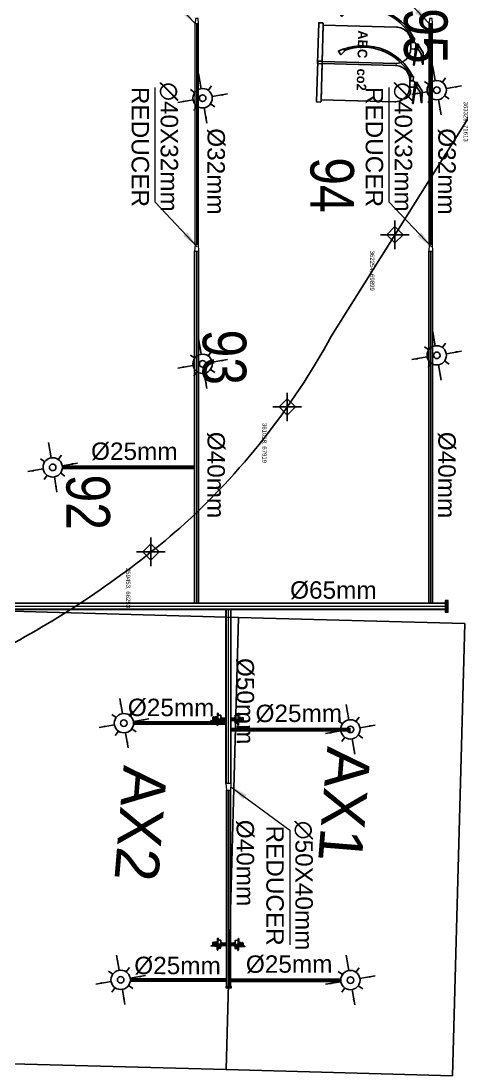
# Model space of a CAD drawing. Header units: inches. Extents: x 257070 to 799932, y -17980 to 269260.
# Drawn here: x 357962 to 363023, y 60287 to 72356 of the extents above; entities that cross this region are included whole.
import ezdxf

# ---------------------------------------------------------------- set-up
doc = ezdxf.new("R2010")
doc.units = ezdxf.units.IN
doc.header["$MEASUREMENT"] = 0
for name, color, linetype in [('0-AES-F-SPRINKLER', 10, 'Continuous'), ('0-F-AES-FIRE EXTINGUISHER', 1, 'Continuous'), ('basement1_AP$0$A-_ROAD----_E-_-', 2, 'Continuous'), ('DSP_TREE CO-ORDINATES', 206, 'Continuous'), ('RETAIL', 40, 'Continuous')]:
    doc.layers.add(name, color=color, linetype=linetype)
doc.layers.add('0-AES-F-SPRINKLER PIPE', color=10, linetype='Continuous', lineweight=15)
doc.layers.add('M--TILING-2', color=252, linetype='Continuous', lineweight=18)
doc.layers.add('D', color=7, linetype='Continuous', true_color=0x0096c5)
doc.styles.add('CG', font='GOTHICB.TTF')
doc.styles.get("Standard").update_dxf_attribs({"font": 'arial.ttf'})
doc.styles.add('TEXT style 175', font='GOTHIC.TTF')
doc.styles.add('TEXT style 200', font='ARIALN.TTF')
doc.dimstyles.new('ISO-25', dxfattribs={"dimtxt": 2.5, "dimasz": 2.5, "dimexe": 1.25, "dimexo": 0.625, "dimtad": 1, "dimtxsty": 'Standard', "dimcen": 2.5, "dimadec": 0, "dimazin": 0, "dimtfac": 1, "dimtmove": 0, "dimatfit": 3, "dimfxl": 1, "dimarcsym": 0})
doc.dimstyles.new('PLUMBING', dxfattribs={"dimscale": 100, "dimtxt": 1.8, "dimasz": 1.6, "dimexe": 1, "dimexo": 1, "dimgap": 0.5, "dimtad": 2, "dimdec": 0, "dimzin": 0, "dimdsep": 46, "dimtxsty": 'Standard', "dimcen": 1, "dimdle": 1, "dimclrd": 7, "dimclre": 7, "dimclrt": 256, "dimadec": 0, "dimazin": 0, "dimtfac": 1, "dimtdec": 0, "dimtmove": 2, "dimatfit": 3, "dimfxl": 1, "dimtolj": 1, "dimtzin": 0, "dimlwd": -1, "dimlwe": -1, "dimarcsym": 0})

# ---------------------------------------------------------------- blocks, each defined once
blk = doc.blocks.new('axa parking')
at = {"layer": 'RETAIL', "color": 8}
blk.add_lwpolyline([(-98837, 1157627), (-96237, 1157627), (-96237, 1162827), (-98837, 1162827)], close=True, dxfattribs=at)
blk = doc.blocks.new('*U424')
at = {"layer": 'DSP_TREE CO-ORDINATES', "color": 162}
for p, q in [((0, -329), (0, 329)), ((-329, 0), (329, 0))]:
    blk.add_line(p, q, dxfattribs=at)
at = {"layer": 'DSP_TREE CO-ORDINATES', "color": 162, "ltscale": 3.5}
blk.add_lwpolyline([(-185, 0), (0, 185), (185, 0), (0, -184), (-185, 0)], dxfattribs=at)
at = {"layer": 'DEFPOINTS', "style": 'TEXT style 175'}
blk.add_attdef('CORDINATE', (367, -572), '', height=100, dxfattribs=at)
at = {"layer": 'DSP_TREE CO-ORDINATES', "color": 164, "style": 'TEXT style 200'}
blk.add_attdef('NO.', (-1780, -1941), '', height=1000, dxfattribs=at)
blk = doc.blocks.new('*U425')
at = {"layer": 'DSP_TREE CO-ORDINATES', "color": 162}
for p, q in [((0, -329), (0, 329)), ((-329, 0), (329, 0))]:
    blk.add_line(p, q, dxfattribs=at)
at = {"layer": 'DSP_TREE CO-ORDINATES', "color": 162, "ltscale": 3.5}
blk.add_lwpolyline([(-185, 0), (0, 185), (185, 0), (0, -184), (-185, 0)], dxfattribs=at)
at = {"layer": 'DEFPOINTS', "style": 'TEXT style 175'}
blk.add_attdef('CORDINATE', (367, -572), '', height=100, dxfattribs=at)
at = {"layer": 'DSP_TREE CO-ORDINATES', "color": 164, "style": 'TEXT style 200'}
blk.add_attdef('NO.', (-1780, -1941), '', height=1000, dxfattribs=at)
blk = doc.blocks.new('*U426')
at = {"layer": 'DSP_TREE CO-ORDINATES', "color": 162}
for p, q in [((0, -329), (0, 329)), ((-329, 0), (329, 0))]:
    blk.add_line(p, q, dxfattribs=at)
at = {"layer": 'DSP_TREE CO-ORDINATES', "color": 162, "ltscale": 3.5}
blk.add_lwpolyline([(-185, 0), (0, 185), (185, 0), (0, -184), (-185, 0)], dxfattribs=at)
at = {"layer": 'DEFPOINTS', "style": 'TEXT style 175'}
blk.add_attdef('CORDINATE', (367, -572), '', height=100, dxfattribs=at)
at = {"layer": 'DSP_TREE CO-ORDINATES', "color": 164, "style": 'TEXT style 200'}
blk.add_attdef('NO.', (-1780, -1941), '', height=1000, dxfattribs=at)
blk = doc.blocks.new('*U427')
at = {"layer": 'DSP_TREE CO-ORDINATES', "color": 162}
for p, q in [((0, -329), (0, 329)), ((-329, 0), (329, 0))]:
    blk.add_line(p, q, dxfattribs=at)
at = {"layer": 'DSP_TREE CO-ORDINATES', "color": 162, "ltscale": 3.5}
blk.add_lwpolyline([(-185, 0), (0, 185), (185, 0), (0, -184), (-185, 0)], dxfattribs=at)
at = {"layer": 'DEFPOINTS', "style": 'TEXT style 175'}
blk.add_attdef('CORDINATE', (367, -572), '', height=100, dxfattribs=at)
at = {"layer": 'DSP_TREE CO-ORDINATES', "color": 164, "style": 'TEXT style 200'}
blk.add_attdef('NO.', (-1780, -1941), '', height=1000, dxfattribs=at)
blk = doc.blocks.new('A$C3CA070F1')
at = {"layer": '0-AES-F-SPRINKLER'}
h = blk.add_hatch(dxfattribs=at)
h.set_pattern_fill('ANSI31', color=3, scale=0.196883, angle=-34.2335, style=0)
h.set_pattern_definition([(100.766483, (49937.1607, 174049.7081), (1.474466316, 0.280375668), [])])
edge = h.paths.add_edge_path()
edge.add_line((-1, 85), (-1, 84))
edge.add_line((-1, 84), (-6, 84))
edge.add_ellipse((-7, 82), major_axis=(-1.42, -0.27), ratio=1, start_angle=257, end_angle=315)
edge.add_line((-8, 83), (-15, 72))
edge.add_ellipse((-12, 70), major_axis=(-4.25, -0.81), ratio=1, start_angle=-45, end_angle=45)
edge.add_line((-14, 66), (14, 47))
edge.add_line((14, 47), (13, 46))
edge.add_line((13, 46), (-15, 65))
edge.add_ellipse((-12, 70), major_axis=(-5.52, -1.05), ratio=1, start_angle=-45, end_angle=45, ccw=False)
edge.add_line((-16, 73), (-9, 84))
edge.add_ellipse((-7, 82), major_axis=(-2.69, -0.51), ratio=1, start_angle=257, end_angle=315, ccw=False)
edge.add_line((-6, 85), (-1, 85))
h = blk.add_hatch(dxfattribs=at)
h.set_pattern_fill('ANSI31', color=3, scale=0.196883, angle=-124.2335, style=0)
h.set_pattern_definition([(190.766483, (49937.1607, 174049.7081), (-0.280375668, 1.474466316), [])])
edge = h.paths.add_edge_path()
edge.add_line((-1, 54), (7, 48))
edge.add_line((7, 48), (8, 49))
edge.add_line((8, 49), (0, 55))
edge.add_ellipse((-2, 52), major_axis=(-0.69, 3.63), ratio=1, start_angle=315, end_angle=405)
edge.add_line((-6, 54), (-14, 41))
edge.add_ellipse((-11, 39), major_axis=(-0.69, 3.63), ratio=1, start_angle=45, end_angle=135)
edge.add_line((-13, 36), (-9, 33))
edge.add_ellipse((-10, 32), major_axis=(-0.27, 1.42), ratio=1, start_angle=225, end_angle=315, ccw=False)
edge.add_line((-9, 31), (-10, 30))
edge.add_line((-10, 30), (-8, 29))
edge.add_line((-8, 29), (-7, 30))
edge.add_ellipse((-10, 32), major_axis=(-3.3, -0.63), ratio=1, start_angle=135, end_angle=225)
edge.add_line((-8, 35), (-12, 38))
edge.add_ellipse((-11, 39), major_axis=(-1.75, -0.33), ratio=1, start_angle=-45, end_angle=45, ccw=False)
edge.add_line((-13, 40), (-4, 53))
edge.add_ellipse((-2, 52), major_axis=(-1.75, -0.33), ratio=1, start_angle=225, end_angle=315, ccw=False)
at = {"layer": '0-AES-F-SPRINKLER', "color": 3}
for p, q in [((-98, 39), (-97, 43)), ((-98, 38), (-98, 39)), ((-98, 39), (-98, 39)), ((-98, 39), (-98, 39)), ((-98, 37), (-98, 38)), ((-98, 38), (-98, 38)), ((-98, 38), (-98, 38)), ((-98, 38), (-98, 38)), ((-98, 38), (-98, 38)), ((-98, 38), (-98, 38)), ((-98, 38), (-98, 38)), ((-98, 38), (-98, 38)), ((-98, 38), (-98, 38)), ((-98, 38), (-98, 38)), ((-96, 37), (-98, 37)), ((-98, 37), (-98, 37)), ((-98, 37), (-98, 37)), ((-98, 37), (-98, 37)), ((-98, 37), (-98, 37)), ((-98, 37), (-98, 37)), ((-98, 37), (-98, 37)), ((-98, 37), (-98, 37)), ((-98, 37), (-98, 37)), ((-98, 37), (-98, 37)), ((-98, 37), (-98, 37)), ((-98, 37), (-98, 37)), ((-98, 37), (-98, 37)), ((-98, 37), (-98, 37)), ((-98, 37), (-98, 37)), ((-98, 37), (-98, 37)), ((-98, 37), (-98, 37)), ((-97, 37), (-98, 37)), ((-98, 37), (-98, 37)), ((-98, 37), (-98, 37)), ((-98, 37), (-98, 37)), ((-98, 37), (-98, 37)), ((-98, 37), (-98, 37)), ((-98, 37), (-98, 37)), ((-98, 37), (-98, 37)), ((-98, 37), (-98, 37)), ((-98, 37), (-98, 37)), ((-98, 37), (-98, 37)), ((-98, 37), (-98, 37)), ((-98, 37), (-98, 37)), ((-98, 37), (-98, 37)), ((-97, 45), (-79, 71)), ((-96, 40), (-97, 40)), ((-97, 40), (-97, 40)), ((-97, 40), (-97, 40)), ((-97, 40), (-97, 39)), ((-97, 39), (-97, 39)), ((-97, 39), (-97, 39)), ((-97, 39), (-97, 39)), ((-97, 39), (-97, 39)), ((-97, 39), (-97, 39)), ((-97, 39), (-97, 39)), ((-97, 39), (-97, 39)), ((-97, 39), (-97, 38)), ((-97, 38), (-97, 38)), ((-97, 38), (-97, 38)), ((-97, 38), (-97, 38)), ((-97, 38), (-97, 38)), ((-97, 38), (-97, 38)), ((-97, 38), (-97, 38)), ((-97, 38), (-97, 38)), ((-97, 38), (-97, 38)), ((-97, 38), (-97, 38)), ((-97, 38), (-97, 38)), ((-97, 38), (-97, 37)), ((-97, 37), (-97, 37)), ((-97, 37), (-97, 37)), ((-97, 37), (-97, 37)), ((-95, 46), (-96, 42)), ((-96, 42), (-96, 42)), ((-96, 42), (-96, 41)), ((-96, 41), (-96, 41)), ((-96, 41), (-96, 41)), ((-96, 41), (-96, 41)), ((-96, 41), (-96, 41)), ((-96, 41), (-96, 41)), ((-96, 41), (-96, 41)), ((-96, 41), (-96, 41)), ((-96, 41), (-96, 41)), ((-96, 41), (-96, 40)), ((-96, 40), (-96, 40)), ((-96, 40), (-96, 40)), ((-96, 40), (-96, 40)), ((-96, 40), (-96, 40)), ((-95, 37), (-96, 37)), ((-96, 37), (-96, 37)), ((-96, 37), (-96, 37)), ((-96, 37), (-96, 37)), ((-96, 37), (-96, 37)), ((-94, 38), (-95, 38)), ((-95, 38), (-95, 38)), ((-95, 38), (-95, 38)), ((-95, 38), (-95, 38)), ((-95, 38), (-95, 38)), ((-95, 38), (-95, 38)), ((-95, 38), (-95, 38)), ((-95, 38), (-95, 38)), ((-95, 38), (-95, 38)), ((-95, 38), (-95, 37)), ((-95, 37), (-95, 37)), ((-95, 37), (-95, 37)), ((-95, 37), (-95, 37)), ((-95, 37), (-95, 37)), ((-95, 37), (-95, 37)), ((-95, 37), (-95, 37)), ((-95, 37), (-95, 37)), ((-95, 37), (-95, 37)), ((-95, 37), (-95, 37)), ((-95, 37), (-95, 37)), ((-95, 37), (-95, 37)), ((-95, 37), (-95, 37)), ((-95, 37), (-95, 37)), ((-95, 37), (-95, 37)), ((-95, 37), (-95, 37)), ((-95, 37), (-95, 37)), ((-94, 88), (-93, 90)), ((-72, 73), (-94, 88)), ((-94, 43), (-94, 48)), ((-93, 43), (-94, 43)), ((-94, 43), (-94, 43)), ((-94, 43), (-94, 43)), ((-94, 43), (-94, 43)), ((-94, 43), (-94, 43)), ((-94, 43), (-94, 41)), ((-94, 43), (-94, 43)), ((-94, 43), (-94, 43)), ((-94, 43), (-94, 43)), ((-94, 43), (-94, 43)), ((-94, 43), (-94, 43)), ((-94, 43), (-94, 43)), ((-94, 43), (-94, 43)), ((-94, 43), (-94, 43)), ((-94, 43), (-94, 43)), ((-94, 43), (-94, 43)), ((-94, 43), (-94, 43)), ((-94, 41), (-94, 41)), ((-94, 41), (-94, 41)), ((-94, 41), (-94, 41)), ((-94, 41), (-94, 41)), ((-94, 41), (-94, 41)), ((-94, 41), (-94, 41)), ((-94, 41), (-94, 41)), ((-94, 41), (-94, 40)), ((-94, 40), (-94, 40)), ((-94, 40), (-94, 40)), ((-94, 40), (-94, 40)), ((-94, 40), (-94, 40)), ((-94, 40), (-94, 40)), ((-94, 40), (-94, 40)), ((-94, 40), (-94, 40)), ((-94, 40), (-94, 39)), ((-94, 39), (-94, 39)), ((-94, 39), (-94, 39)), ((-94, 39), (-94, 39)), ((-94, 39), (-94, 39)), ((-94, 39), (-94, 39)), ((-94, 39), (-94, 39)), ((-94, 39), (-94, 39)), ((-94, 39), (-94, 38)), ((-93, 90), (-59, 67)), ((-93, 47), (-93, 49)), ((-91, 47), (-93, 43)), ((-93, 46), (-93, 47)), ((-92, 46), (-93, 46)), ((-93, 46), (-93, 46)), ((-93, 46), (-93, 46)), ((-93, 46), (-93, 46)), ((-93, 46), (-93, 46)), ((-93, 46), (-93, 46)), ((-93, 46), (-93, 46)), ((-93, 46), (-93, 46)), ((-93, 46), (-93, 46)), ((-93, 46), (-93, 46)), ((-93, 46), (-93, 46)), ((-93, 46), (-93, 46)), ((-93, 46), (-93, 46)), ((-93, 46), (-93, 46)), ((-93, 46), (-93, 46)), ((-93, 46), (-93, 46)), ((-93, 46), (-93, 46)), ((-93, 46), (-93, 46)), ((-93, 46), (-93, 46)), ((-93, 46), (-93, 46)), ((-91, 42), (-93, 43)), ((-93, 43), (-93, 43)), ((-93, 43), (-93, 43)), ((-93, 43), (-93, 43)), ((-93, 43), (-93, 43)), ((-93, 43), (-93, 43)), ((-93, 43), (-93, 43)), ((-93, 43), (-93, 43)), ((-93, 43), (-93, 43)), ((-93, 43), (-93, 43)), ((-93, 43), (-93, 43)), ((-93, 43), (-93, 43)), ((-93, 43), (-93, 43)), ((-93, 43), (-93, 43)), ((-93, 43), (-93, 43)), ((-93, 43), (-93, 43)), ((-93, 43), (-93, 43)), ((-93, 43), (-93, 43)), ((-93, 43), (-93, 43)), ((-93, 43), (-93, 43)), ((-93, 43), (-93, 43)), ((-93, 43), (-93, 43)), ((-93, 43), (-93, 43)), ((-85, 66), (-92, 55)), ((-90, 50), (-92, 46)), ((-92, 46), (-92, 46)), ((-92, 46), (-92, 46)), ((-92, 46), (-92, 46)), ((-92, 46), (-92, 46)), ((-92, 46), (-92, 46)), ((-90, 47), (-91, 47)), ((-90, 43), (-91, 42)), ((-91, 42), (-91, 42)), ((-91, 42), (-91, 42)), ((-91, 42), (-91, 42)), ((-91, 42), (-91, 42)), ((-91, 42), (-91, 42)), ((-91, 42), (-91, 42)), ((-91, 42), (-91, 42)), ((-91, 42), (-91, 42)), ((-91, 42), (-91, 42)), ((-91, 42), (-91, 42)), ((-91, 42), (-91, 42)), ((-91, 42), (-91, 42)), ((-91, 42), (-91, 42)), ((-91, 42), (-91, 42)), ((-91, 42), (-91, 42)), ((-88, 57), (-90, 49)), ((-89, 54), (-90, 51)), ((-90, 50), (-90, 50)), ((-88, 47), (-90, 43)), ((-90, 47), (-88, 47)), ((-90, 43), (-90, 43)), ((-90, 43), (-90, 43)), ((-90, 43), (-90, 43)), ((-89, 55), (-89, 55)), ((-88, 46), (-88, 47)), ((-87, 59), (-87, 59)), ((-87, 59), (-87, 59)), ((-86, 57), (-87, 49)), ((-87, 49), (-83, 28)), ((-85, 58), (-85, 58)), ((-77, 43), (-85, 49)), ((-83, 28), (-60, 9)), ((-77, 70), (-82, 63)), ((-80, 66), (-82, 67)), ((-45, 31), (-81, -23)), ((-78, 63), (-80, 65)), ((-79, 71), (-77, 70)), ((-71, 26), (-79, 31)), ((-57, 13), (-79, 28)), ((-70, 64), (-78, 63)), ((-78, -29), (-40, 27)), ((-69, 55), (-75, 59)), ((-66, 54), (-74, 42)), ((-74, 42), (-71, 26)), ((-73, 44), (-71, 43)), ((-69, 47), (-72, 43)), ((-71, 43), (-70, 43)), ((-71, 26), (-55, 15)), ((-70, 43), (-66, 49)), ((-66, 50), (-68, 52)), ((-61, 65), (-67, 69)), ((-62, 66), (-67, 65)), ((-50, 57), (-66, 54)), ((-66, 49), (-66, 50)), ((-47, 28), (-63, 40)), ((-59, 67), (-61, 65)), ((-57, 67), (-60, 66)), ((-60, 44), (-42, 32)), ((-50, 57), (-58, 62)), ((-19, 46), (-57, 67)), ((-17, 37), (-55, 63)), ((-29, 42), (-50, 57)), ((-13, 9), (-45, 31)), ((-36, 42), (-44, 30)), ((-43, 33), (-35, 46)), ((-39, -30), (-13, 9)), ((-37, 25), (-28, 38)), ((-35, 41), (-36, 42)), ((-32, 32), (-35, 39)), ((-30, 52), (-16, 73)), ((-29, 20), (-17, 37)), ((-28, 38), (-26, 40)), ((-21, 32), (-28, 37)), ((-23, 16), (-12, 33)), ((-1, 26), (-23, -9)), ((-22, 15), (-12, 31)), ((-9, 32), (-21, 14)), ((2, 24), (-20, -11)), ((-20, -8), (-1, 22)), ((-17, 37), (-19, 46)), ((-19, 13), (-10, 29)), ((-7, 30), (-18, 12)), ((-17, 37), (-17, 37)), ((4, 22), (-17, -13)), ((-17, -10), (1, 20)), ((-16, 73), (-9, 84)), ((-16, 11), (-7, 27)), ((-8, 83), (-15, 72)), ((13, 46), (-15, 65)), ((-4, 28), (-15, 10)), ((-1, 84), (-14, 66)), ((-14, 66), (14, 47)), ((-6, 54), (-14, 41)), ((-12, 33), (-14, 33)), ((-14, -15), (7, 20)), ((-14, -12), (4, 18)), ((-13, 40), (-4, 53)), ((-13, 36), (-9, 33)), ((-13, 9), (-4, 24)), ((-2, 34), (-12, 41)), ((-8, 35), (-12, 38)), ((-12, 31), (-12, 33)), ((-9, 32), (-12, 31)), ((7, 16), (-11, -13)), ((-10, 29), (-9, 32)), ((-9, 31), (-10, 30)), ((-7, 30), (-10, 29)), ((-10, 30), (-8, 29)), ((9, 17), (-10, -14)), ((-9, -13), (9, 13)), ((-8, 29), (-7, 30)), ((8, 49), (-7, 27)), ((-7, 27), (-7, 30)), ((-4, 28), (-7, 27)), ((-6, 85), (-1, 85)), ((-1, 84), (-6, 84)), ((5, 44), (-5, 51)), ((-4, 24), (-4, 28)), ((-1, 26), (-4, 24)), ((-1, 85), (-1, 84)), ((-1, 54), (7, 48)), ((13, 46), (-1, 25)), ((-1, 22), (-1, 26)), ((2, 24), (-1, 22)), ((8, 49), (0, 55)), ((1, 20), (2, 24)), ((4, 22), (1, 20)), ((4, 18), (4, 22)), ((7, 20), (4, 18)), ((7, 48), (8, 49)), ((7, 16), (7, 20)), ((9, 17), (7, 16)), ((9, 15), (9, 17)), ((14, 47), (13, 46)), ((-82, -25), (-80, -30)), ((-80, -30), (-78, -29)), ((-66, -11), (-39, -30)), ((-23, -7), (-23, -9)), ((-23, -9), (-20, -8)), ((-20, -8), (-20, -11)), ((-20, -11), (-17, -10)), ((-17, -10), (-17, -13)), ((-17, -13), (-14, -12)), ((-14, -12), (-14, -15)), ((-14, -15), (-11, -13)), ((-11, -13), (-11, -14)), ((-11, -14), (-11, -14))]:
    blk.add_line(p, q, dxfattribs=at)
for centre, major_axis, start_param, end_param in [((-95, 43), (-0.41, 2.13), 0.784914, 1.034983), ((-95, 43), (-2.74, -0.52), -0.560204, -0.324923), ((-93, 46), (-0.51, 2.68), 0.787914, 1.247507), ((-93, 48), (-1.75, -0.33), -0.775969, -0.160442), ((-91, 54), (-0.29, 1.52), 0.785398, 2.356194), ((-92, 49), (-0.33, 1.74), 0.791774, 1.412986), ((-89, 55), (-0.103, 0.54), 0.916881, 1.969618), ((-93, 51), (-3.09, -0.59), 2.526084, 2.789089), ((-95, 50), (-5.72, -1.09), 2.374727, 2.798549), ((-91, 55), (-0.33, 1.74), 4.197625, 4.773282), ((-84, 57), (-3.79, -0.72), -0.784768, -0.363877), ((-93, 50), (-5.72, -1.09), 2.377207, 2.798549), ((-80, 54), (-1.57, 8.26), 0.010205, 0.785398), ((-84, 56), (-0.35, 1.85), 0.785501, 1.132999), ((-83, 65), (-1.52, -0.29), 3.926991, 5.497787), ((-80, 54), (-5.9, -1.12), 4.155645, 5.497787), ((-80, 54), (-8.26, -1.57), 4.155621, 4.722594), ((-75, 68), (-8.26, -1.57), 1.014052, 3.151797), ((-75, 63), (-2.79, -0.53), -0.113999, 0.093951), ((-75, 68), (-1.12, 5.9), 2.584882, 5.497787), ((-75, 46), (-0.53, 2.79), 2.356194, 3.926991), ((-75, 68), (-1.57, 8.26), 4.722594, 5.497787), ((-70, 53), (-2.79, -0.53), 2.356194, 3.926991), ((-65, 44), (-3.72, -0.71), -0.403281, 1.321745), ((-65, 44), (-0.71, 3.72), 4.96144, 6.686466), ((-65, 37), (-0.56, 2.96), 5.497794, 6.034125), ((-59, 47), (-2.96, -0.56), 0.24906, 0.785391), ((-60, 60), (-2.83, -0.54), 3.926991, 4.712389), ((-33, 40), (-0.45, 2.36), 0.803442, 1.867502), ((-30, 39), (-2.79, -0.53), 2.356194, 3.926991), ((-24, 39), (-0.53, 2.79), 5.497787, 7.068583), ((-12, 70), (-5.52, -1.05), -0.785398, 0.785398), ((-15, 35), (-0.54, 2.83), 0.785398, 3.403392), ((-12, 70), (-4.25, -0.81), -0.785398, 0.785398), ((-11, 39), (-0.69, 3.63), 0.785398, 2.356194), ((-11, 39), (-1.75, -0.33), -0.785398, 0.785398), ((-7, 82), (-2.69, -0.51), 4.485496, 5.497787), ((-10, 32), (-0.27, 1.42), 3.926991, 5.497787), ((-7, 82), (-1.42, -0.27), 4.485496, 5.497787), ((-10, 32), (-3.3, -0.63), 2.356194, 3.926991), ((-2, 52), (-0.69, 3.63), 5.497787, 7.068583), ((-2, 52), (-1.75, -0.33), 3.926991, 5.497787), ((6, 14), (-0.54, 2.83), 3.926991, 4.712389), ((-79, -24), (-0.51, 2.69), 0.785398, 1.797689), ((-11, -11), (-2.83, -0.54), 1.570796, 2.356194)]:
    blk.add_ellipse(centre, major_axis=major_axis, ratio=1, start_param=start_param, end_param=end_param, dxfattribs=at)
at = {"layer": '0-AES-F-SPRINKLER', "color": 3, "extrusion": (0, 0, -1)}
for centre, major_axis, start_param, end_param in [((-86, 47), (-0.53, 2.79), -0.113999, 0.785398), ((-77, 34), (-0.54, 2.83), 3.926991, 4.712389)]:
    blk.add_ellipse(centre, major_axis=major_axis, ratio=1, start_param=start_param, end_param=end_param, dxfattribs=at)
blk = doc.blocks.new('A$C38B57D14')
at = {"color": 1}
for points in [[(331, 896.2), (325.1, 903.8), (325.1, 915.6), (402.4, 967.6), (507.6, 967.6), (508.4, 961.7), (412.4, 947.3), (356.4, 908.4), (344.9, 896.2), (331, 896.2)], [(356.4, 908.4), (518.9, 886.4), (518.2, 881.3), (344.9, 896.2)]]:
    blk.add_lwpolyline(points, dxfattribs=at)
blk.add_lwpolyline([(269.9, 858.3, 0.380099), (48.4, 244.6), (37.2, 236.7, -0.385151), (269.9, 876.8)], format="xyb", dxfattribs=at)
for points in [[(311.4, 882.4), (269.9, 882.4), (269.9, 855.8), (311.4, 855.8)], [(325.1, 896.2), (356.4, 896.2), (356.4, 920.5), (325.1, 920.5)], [(34.7, 235), (51.3, 246.7), (89, 211), (54.8, 187.1)]]:
    blk.add_lwpolyline(points, close=True, dxfattribs=at)
for points in [[(311.4, 851.3), (370.1, 851.3), (370.1, 882.4, 0.414214), (356.4, 896.2), (325.1, 896.2, 0.414214), (311.4, 882.4)], [(311.4, 851.3), (370.1, 851.3, -0.414214), (507.3, 714.2), (507.3, 41.9), (174.3, 41.9), (174.3, 714.2, -0.414214)], [(161, 41.9), (520.6, 41.9, -0.414214), (528.6, 33.8), (528.6, 0), (152.9, 0), (152.9, 33.8, -0.414214)]]:
    blk.add_lwpolyline(points, format="xyb", close=True, dxfattribs=at)
blk.add_circle((340.8, 908.4), 7.79, dxfattribs=at)
at = {"color": 7, "style": 'CG'}
blk.add_text('ABC', height=88.5, dxfattribs=at).set_placement((211.4, 364.3))
blk = doc.blocks.new('A$C1C2B0A82')
at = {"color": 1}
for points in [[(414, 1120), (407, 1130), (407, 1145), (503, 1209), (635, 1209), (636, 1202), (516, 1184), (446, 1135), (431, 1120), (414, 1120)], [(446, 1135), (649, 1108), (648, 1102), (431, 1120)]]:
    blk.add_lwpolyline(points, dxfattribs=at)
blk.add_lwpolyline([(338, 1073, 0.380099), (61, 306), (47, 296, -0.385151), (338, 1096)], format="xyb", dxfattribs=at)
for points in [[(389, 1103), (338, 1103), (338, 1070), (389, 1070)], [(407, 1120), (446, 1120), (446, 1151), (407, 1151)], [(44, 294), (64, 308), (111, 264), (69, 234)]]:
    blk.add_lwpolyline(points, close=True, dxfattribs=at)
for points in [[(389, 1064), (463, 1064), (463, 1103, 0.414214), (446, 1120), (407, 1120, 0.414214), (389, 1103)], [(389, 1064), (463, 1064, -0.414214), (634, 893), (634, 52), (218, 52), (218, 893, -0.414214)], [(201, 52), (651, 52, -0.414214), (661, 42), (661, 0), (191, 0), (191, 42, -0.414214)]]:
    blk.add_lwpolyline(points, format="xyb", close=True, dxfattribs=at)
blk.add_circle((426, 1135), 9.74, dxfattribs=at)
at = {"color": 7, "style": 'CG'}
blk.add_text('co2', height=110.6, dxfattribs=at).set_placement((264, 455))
blk = doc.blocks.new('*U603')
at = {"layer": '0-AES-F-SPRINKLER'}
for p, q in [((171672, 56809), (171672, 56871)), ((171562, 56699), (171500, 56699)), ((171783, 56699), (171845, 56699)), ((171672, 56588), (171672, 56526))]:
    blk.add_line(p, q, dxfattribs=at)
for radius in [111, 37.8]:
    blk.add_circle((171672, 56699), radius, dxfattribs=at)
at = {"layer": '0-AES-F-SPRINKLER PIPE'}
for points, override in [([(171468, 56903), (171594, 56777)], {"dimasz": 70, "dimtad": 0, "dimfxl": 13, "dimarcsym": 1}), ([(171877, 56903), (171751, 56777)], {"dimasz": 70, "dimtad": 0, "dimfxl": 13, "dimarcsym": 1}), ([(171468, 56494), (171594, 56620)], {"dimasz": 70, "dimtad": 0, "dimfxl": 13, "dimarcsym": 1}), ([(171877, 56494), (171751, 56620)], {"dimasz": 70, "dimgap": 0.625, "dimtad": 0, "dimfxl": 13, "dimarcsym": 1})]:
    blk.add_leader(points, dimstyle='ISO-25', override=override, dxfattribs=at)

msp = doc.modelspace()

# ---------------------------------------------------------------- linework, layer by layer
at = {"layer": '0-AES-F-SPRINKLER PIPE', "ltscale": 1000, "elevation": 0}
for points in [[(359993.7, 72385), (359962.7, 72385), (359959.2, 72326), (359997.2, 72326)], [(362680.8, 72385), (362649.8, 72385), (362646.3, 72326), (362684.3, 72326)], [(359997.2, 69787), (359959.2, 69787), (359954.2, 69711), (360002.2, 69711)], [(362684.3, 69787), (362646.3, 69787), (362641.3, 69711), (362689.3, 69711)], [(360374.2, 63591.8), (360314.2, 63591.8), (360320.2, 63516.2), (360368.2, 63516.2)], [(360376.7, 61258.6), (360311.7, 61258.6), (360311.7, 61242.4), (360376.7, 61242.4)], [(360372.4, 61254.4), (360315.9, 61254.4), (360315.9, 61246.6), (360372.4, 61246.6)]]:
    msp.add_lwpolyline(points, close=True, dxfattribs=at)
for points in [[(359959.2, 69787), (359959.2, 72326)], [(359962.2, 69787), (359962.2, 72326)], [(359978.2, 69787), (359978.2, 72326)], [(359994.2, 69787), (359994.2, 72326)], [(359997.2, 69787), (359997.2, 72326)], [(362646.3, 69787), (362646.3, 72326)], [(362649.3, 69787), (362649.3, 72326)], [(362665.3, 69787), (362665.3, 72326)], [(362681.3, 69787), (362681.3, 72326)], [(362684.3, 69787), (362684.3, 72326)], [(359954.2, 65665.8), (359954.2, 69711)], [(359958.2, 65665.8), (359958.2, 69711)], [(359978.2, 65665.8), (359978.2, 69711)], [(359998.2, 65665.8), (359998.2, 69711)], [(360002.2, 65665.8), (360002.2, 69711)], [(362641.3, 65665.8), (362641.3, 69711)], [(362645.3, 65665.8), (362645.3, 69711)], [(362665.3, 65665.8), (362665.3, 69711)], [(362685.3, 65665.8), (362685.3, 69711)], [(362689.3, 65665.8), (362689.3, 69711)], [(359954.2, 67240.6), (358435.6, 67240.6)], [(359954.2, 67237.6), (358436, 67237.6)], [(359954.2, 67225.1), (358436.7, 67225.1)], [(359954.2, 67209.6), (358435.6, 67209.6)], [(359954.2, 67212.6), (358436, 67212.6)], [(360314.2, 63591.8), (360314.2, 65588.8)], [(360319.2, 63591.8), (360319.2, 65588.8)], [(360344.2, 63591.8), (360344.2, 65588.8)], [(360369.2, 63591.8), (360369.2, 65588.8)], [(360374.2, 63591.8), (360374.2, 65588.8)], [(360269.4, 64330.4), (360320.2, 64330.4)], [(360269.7, 64342.9), (360320.2, 64342.9)], [(360269.8, 64345.9), (360320.2, 64345.9)], [(360368.2, 64345.9), (360404.9, 64345.9)], [(360368.2, 64342.9), (360404.8, 64342.9)], [(360368.2, 64330.4), (360404.5, 64330.4)], [(360320.2, 64300.1), (359253.6, 64300.1)], [(360320.2, 64269.1), (359253.6, 64269.1)], [(360320.2, 64297.1), (359254, 64297.1)], [(360320.2, 64272.1), (359254, 64272.1)], [(360320.2, 64284.6), (359254.7, 64284.6)], [(360268.9, 64314.9), (360320.2, 64314.9)], [(360269, 64317.9), (360320.2, 64317.9)], [(360368.2, 64317.9), (360404.1, 64317.9)], [(360368.2, 64314.9), (360404, 64314.9)], [(360368.2, 64229.2), (361744, 64229.2)], [(360368.2, 64226.2), (361743.6, 64226.2)], [(360368.2, 64213.7), (361742.9, 64213.7)], [(360368.2, 64201.2), (361743.6, 64201.2)], [(360368.2, 64198.2), (361744, 64198.2)], [(360320.2, 61258.6), (360320.2, 63516.2)], [(360324.2, 61258.6), (360324.2, 63516.2)], [(360344.2, 61258.6), (360344.2, 63516.2)], [(360364.2, 61258.6), (360364.2, 63516.2)], [(360368.2, 61258.6), (360368.2, 63516.2)], [(360268.9, 61727.8), (360320.2, 61727.8)], [(360269, 61730.8), (360320.2, 61730.8)], [(360269.4, 61743.3), (360320.2, 61743.3)], [(360269.7, 61755.8), (360320.2, 61755.8)], [(360269.8, 61758.8), (360320.2, 61758.8)], [(360368.2, 61758.8), (360404.9, 61758.8)], [(360368.2, 61755.8), (360404.8, 61755.8)], [(360368.2, 61743.3), (360404.5, 61743.3)], [(360368.2, 61730.8), (360404.1, 61730.8)], [(360368.2, 61727.8), (360404, 61727.8)], [(360320.2, 61316.3), (359215.5, 61316.3)], [(360320.2, 61319.3), (359216, 61319.3)], [(360320.2, 61347.3), (359216.3, 61347.3)], [(360320.2, 61344.3), (359216.6, 61344.3)], [(360320.2, 61331.8), (359217, 61331.8)], [(360368.2, 61347.3), (361633.1, 61347.3)], [(360368.2, 61344.3), (361632.8, 61344.3)], [(360368.2, 61331.8), (361632, 61331.8)], [(360368.2, 61319.3), (361632.8, 61319.3)], [(360368.2, 61316.3), (361633.1, 61316.3)]]:
    msp.add_lwpolyline(points, dxfattribs=at)
at = {"layer": '0-AES-F-SPRINKLER PIPE', "ltscale": 1000}
for points in [[(362830, 65665.8), (354183.7, 65665.8, 0.2867798), (354090.6, 65607.7), (350372.1, 57981)], [(362830, 65659.8), (354183.7, 65659.8, 0.2867798), (354096, 65605), (350377.5, 57978.4)], [(362830, 65627.3), (354183.7, 65627.3, 0.2867798), (354125.2, 65590.8), (350406.7, 57964.1)], [(362830, 65594.8), (354183.7, 65594.8, 0.2867798), (354154.5, 65576.5), (350435.9, 57949.9)], [(362830, 65588.8), (354183.7, 65588.8, 0.2867798), (354159.8, 65573.9), (350441.3, 57947.3)]]:
    msp.add_lwpolyline(points, format="xyb", dxfattribs=at)
for points in [[(362863.5, 65695.8), (362830, 65695.8), (362830, 65558.8), (362863.5, 65558.8)], [(362855, 65687.3), (362838.5, 65687.3), (362838.5, 65567.3), (362855, 65567.3)]]:
    msp.add_lwpolyline(points, close=True, dxfattribs=at)
at = {"layer": 'basement1_AP$0$A-_ROAD----_E-_-', "color": 8, "elevation": 0}
for points in [[(363822.6, 72311.6, 0.0624999), (363586.3, 72022.3), (361526.8, 68737.8)], [(361526.8, 68737.8, -0.0854257), (359784, 66526.5, -0.0540535), (357883.2, 65209.5)]]:
    msp.add_lwpolyline(points, format="xyb", dxfattribs=at)
at = {"layer": 'basement1_AP$0$A-_ROAD----_E-_-', "color": 8}
msp.add_arc((345903.6, 51851.6, 0), 12645.9, 14.75553, 43.46973, dxfattribs=at)

# ---------------------------------------------------------------- block references
at = {"color": 51, "extrusion": (-4.16762e-06, 1.12977e-07, 1), "rotation": 268.4471886956741}
msp.add_blockref('A$C1C2B0A82', (361372, 72085.9, -1.5), dxfattribs=at)
at = {"layer": '0-AES-F-SPRINKLER', "color": 7, "rotation": 54.65193501553595}
for p in [(309660.8, -101266.8, 0), (306973.7, -101359.6, 0), (309660.8, -104314.8, 0), (306973.7, -104412.1, 0), (305252.4, -105602.4, 0), (306070.4, -108542.9, 0), (308669.5, -108613.8, 0), (306032.8, -111492.9, 0), (308669.5, -111495.7, 0)]:
    msp.add_blockref('*U603', p, dxfattribs=at)
at = {"layer": '0-AES-F-SPRINKLER', "ltscale": 1000, "xscale": -1, "rotation": 144.2032039841363}
for p in [(360269.4, 64330.4, 0), (360269.4, 61743.3, 0)]:
    msp.add_blockref('A$C3CA070F1', p, dxfattribs=at)
at = {"layer": '0-AES-F-SPRINKLER', "ltscale": 1000, "rotation": 212.6702380125305}
for p in [(360404.5, 64330.4, 0), (360404.5, 61743.3, 0)]:
    msp.add_blockref('A$C3CA070F1', p, dxfattribs=at)
at = {"layer": '0-F-AES-FIRE EXTINGUISHER', "color": 7, "extrusion": (-4.16762e-06, 1.12977e-07, 1), "xscale": 1.250000000000003, "yscale": 1.250000000000003, "zscale": 1.250000000000003, "rotation": 268.4471886956739}
msp.add_blockref('A$C38B57D14', (361384, 72526, -1.5), dxfattribs=at)
at = {"layer": 'DSP_TREE CO-ORDINATES', "color": 8, "ltscale": 1000, "xscale": 0.4999999999999999, "yscale": 0.4999999999999999, "zscale": 0.4999999999999999, "rotation": 270}
for name, p, values in [('*U427', (363328.5, 71612.6, 0), {'NO.': '95', 'CORDINATE': '363329, 71613'}), ('*U426', (362254.2, 69899.2, 0), {'NO.': '94', 'CORDINATE': '362254, 69899'}), ('*U425', (361018, 67918.9, 0), {'NO.': '93', 'CORDINATE': '361018, 67919'}), ('*U424', (359453.3, 66252.8, 0), {'NO.': '92', 'CORDINATE': '359453, 66253'})]:
    msp.add_blockref(name, p, dxfattribs=at).add_auto_attribs(values)
at = {"layer": 'M--TILING-2', "color": 8, "rotation": 178.436720998334}
for p in [(293238, 1225393.3, 0), (295837, 1225322.4, 0)]:
    msp.add_blockref('axa parking', p, dxfattribs=at)

# ---------------------------------------------------------------- texts
at = {"layer": '0-AES-F-SPRINKLER PIPE', "color": 7, "linetype": 'Continuous', "lineweight": -3, "ltscale": 0.9, "char_height": 200, "attachment_point": 2}
for s, insert, width, rotation in [('∅40X32mm\\PREDUCER', (359764.6, 70907.8, 0), 1474.715, 270), ('∅40X32mm\\PREDUCER', (362451.7, 70907.8, 0), 1474.715, 270), ('%%C32mm', (360301.2, 70625.6, 0), 685.774, 269.8078), ('%%C32mm', (362950.3, 70625.6, 0), 685.774, 269.8078), ('%%C40mm', (360301.2, 67136.9, 0), 685.774, 269.8078), ('%%C40mm', (362950.3, 67136.9, 0), 685.774, 269.8078), ('%%C25mm', (359262.7, 67510.1, 0), 685.774, 359.8078), ('%%C65mm', (361547.6, 65914.8, 0), 685.774, 359.8078), ('%%C50mm', (360637.3, 64537.7, 0), 685.774, 270.1922), ('%%C25mm', (359685.3, 64565.3, 0), 685.774, 359.8078), ('%%C25mm', (361150, 64498.7, 0), 685.774, 0.1922), ('%%C40mm', (360637.3, 62677.9, 0), 685.774, 270.1922), ('∅50X40mm\\PREDUCER', (361311.2, 62417.9, 0), 1474.715, 270), ('%%C25mm', (359758.5, 61599.3, 0), 685.774, 359.8078), ('%%C25mm', (361039.2, 61616.8, 0), 685.774, 0.1922)]:
    msp.add_mtext(s, dxfattribs=dict(at, insert=insert, width=width, rotation=rotation))
at = {"layer": 'D', "color": 8}
for s, p in [('AX1', (361479, 64023.8, 0)), ('AX2', (359141.1, 63806, 0))]:
    msp.add_text(s, height=500, rotation=265.35069, dxfattribs=at).set_placement(p)

# ---------------------------------------------------------------- leaders
at = {"layer": '0-AES-F-SPRINKLER PIPE', "color": 7, "linetype": 'Continuous', "lineweight": -3, "ltscale": 0.9}
for points in [[(359959.2, 72326, 0), (359474.1, 72839.9, 0), (359474.1, 74159.5, 0)], [(362646.3, 72326, 0), (362161.2, 72839.9, 0), (362161.2, 74159.5, 0)], [(359984.9, 69759.5, 0), (359499.7, 70273.4, 0), (359499.7, 71593, 0)], [(362671.9, 69759.5, 0), (362186.8, 70273.4, 0), (362186.8, 71593, 0)], [(360371.2, 63554, 0), (361046.3, 63055.7, 0), (361046.3, 61736, 0)]]:
    msp.add_leader(points, dimstyle='PLUMBING', override={"dimasz": 2, "dimgap": 25, "dimtad": 0}, dxfattribs=at)

doc.saveas('drawing.dxf')
